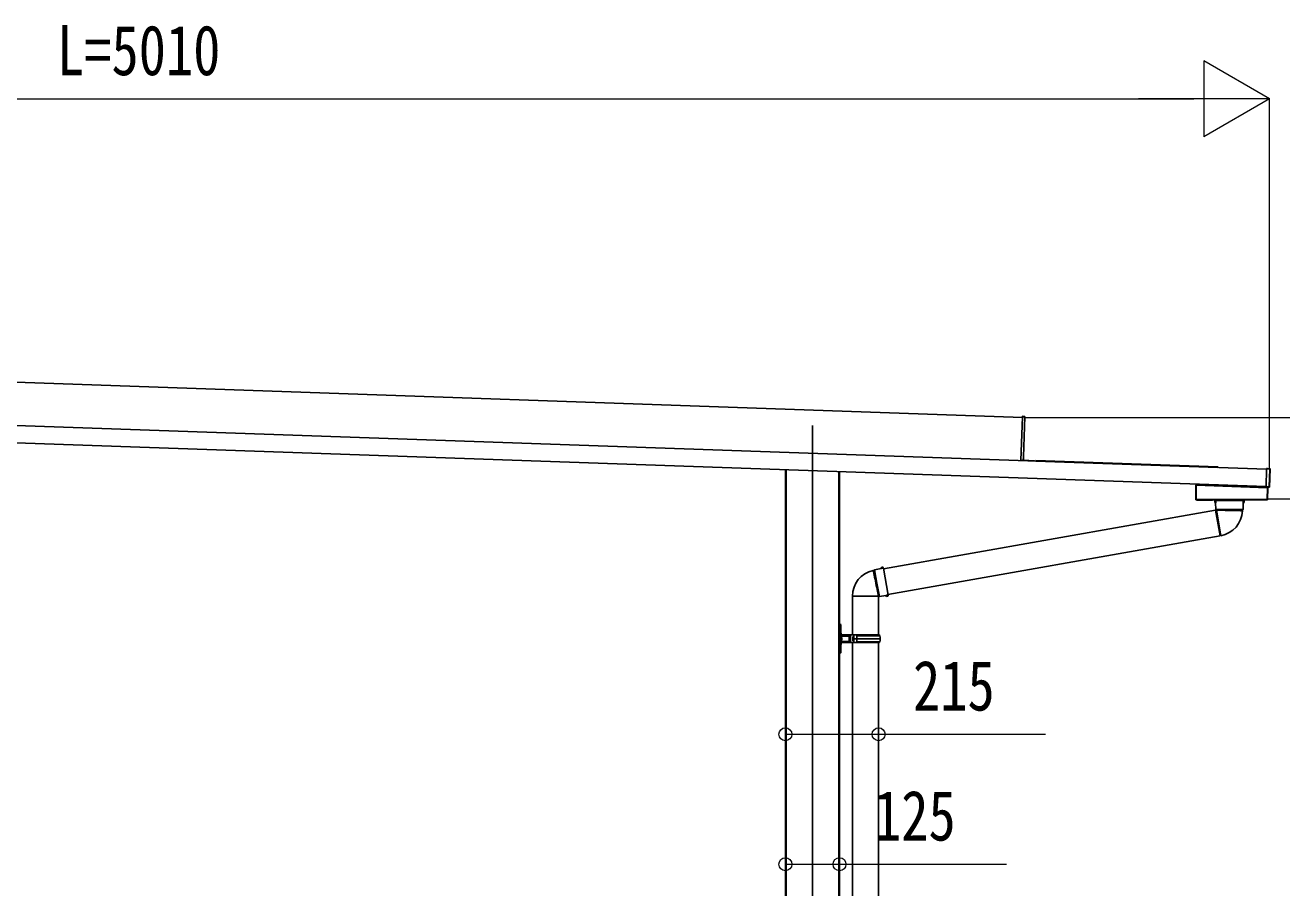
# Model space of a CAD drawing. Units: millimetres, scale not verified. Extents: x -14718 to 14718, y -10396 to 10396.
# Drawn here: x 4568 to 7469, y -5955 to -3964 of the extents above; entities that cross this region are included whole.
import ezdxf
from ezdxf.enums import TextEntityAlignment as Align

# ---------------------------------------------------------------- set-up
doc = ezdxf.new("R2010")
doc.units = ezdxf.units.MM
doc.header["$LTSCALE"] = 50
doc.layers.add('0-3_YKK_12', color=2, linetype='Continuous')
doc.layers.add('0-4_YKK_A1', color=4, linetype='Continuous')
doc.layers.add('0-5_YKK_D', color=6, linetype='Continuous', lineweight=18)
doc.styles.add('ＭＳ ゴシック', font='')
doc.styles.get('ＭＳ ゴシック').set_extended_font_data('MS Gothic')

msp = doc.modelspace()

# ---------------------------------------------------------------- linework, layer by layer
at = {"layer": '0-3_YKK_12'}
msp.add_line((6385.37, -4888.66), (6385.37, -8007.3), dxfattribs=at)
at = {"layer": '0-4_YKK_A1'}
for p, q in [((3008.14, -4734.64), (6869.78, -4869.5)), ((7433.65, -4989.25), (2438.99, -4814.83)), ((7432.25, -5029.22), (2437.6, -4854.81)), ((6869.83, -4868), (6866.29, -4969.4)), ((6875.35, -4868.53), (6869.83, -4868)), ((6869.85, -4867.5), (6869.87, -4867)), ((6869.85, -4867.5), (6869.85, -4867.5)), ((6875.36, -4868.03), (6869.85, -4867.5)), ((6869.87, -4867), (6875.38, -4867.53)), ((6872.13, -4960.62), (6875.35, -4868.53)), ((6875.82, -4868.54), (6872.6, -4960.63)), ((6875.35, -4868.53), (6875.82, -4868.54)), ((6875.36, -4868.03), (6875.36, -4868.03)), ((6875.36, -4868.03), (6875.83, -4868.04)), ((6875.83, -4868.04), (6875.82, -4868.54)), ((6866.29, -4969.4), (6866.29, -4969.43)), ((6871.85, -4968.63), (6872.13, -4960.62)), ((6871.85, -4968.63), (6872.32, -4968.64)), ((6872.13, -4960.62), (6872.6, -4960.63)), ((6872.6, -4960.63), (6872.32, -4968.64)), ((6901.28, -4970.36), (6901.27, -4970.66)), ((6901.3, -4969.76), (6901.28, -4970.36)), ((7321.02, -4985.01), (6901.28, -4970.36)), ((6901.31, -4969.46), (6901.3, -4969.76)), ((7321.04, -4984.41), (6901.3, -4969.76)), ((7321.05, -4984.11), (6901.31, -4969.46)), ((7321.02, -4985.01), (7321.01, -4985.31)), ((7321.04, -4984.41), (7321.02, -4985.01)), ((7321.05, -4984.11), (7321.04, -4984.41)), ((7440.7, -4988.95), (7433.67, -4988.71)), ((7433.68, -4988.21), (7433.7, -4987.86)), ((7434.9, -4987.9), (7433.7, -4987.86)), ((7433.7, -4987.86), (7433.7, -4987.86)), ((7434.9, -4987.9), (7433.7, -4987.86)), ((7434.9, -4987.9), (7434.9, -4987.9)), ((7435.5, -4987.81), (7441.2, -4988.01)), ((7435.5, -4987.81), (7435.5, -4987.88)), ((7439.27, -5030.01), (7440.7, -4988.95)), ((7441.2, -4988.97), (7439.77, -5030.03)), ((7441.68, -4988.53), (7440.21, -5030.5)), ((7441.2, -4988.97), (7440.7, -4988.95)), ((7440.72, -4988.45), (7441.2, -4988.01)), ((7441.68, -4988.53), (7441.2, -4988.97)), ((6324.07, -4990.52), (6324.07, -7257.3)), ((6446.27, -4994.79), (6446.27, -7757.47)), ((6447.87, -4994.85), (6447.87, -7257.3)), ((7270.27, -5026.08), (7270.27, -5059.55)), ((7270.27, -5026.08), (7270.65, -5026.09)), ((7270.95, -5025.79), (7270.57, -5025.78)), ((7270.65, -5026.09), (7270.95, -5026.09)), ((7270.65, -5026.09), (7270.65, -5059.17)), ((7270.77, -5025.58), (7270.77, -5023.58)), ((7270.95, -5026.09), (7270.96, -5025.79)), ((7270.96, -5025.79), (7433.76, -5031.48)), ((7271.12, -5025.59), (7271.42, -5025.59)), ((7271.12, -5025.6), (7271.42, -5025.61)), ((7271.42, -5025.59), (7271.42, -5023.61)), ((7433.27, -5031.26), (7271.42, -5025.61)), ((7432.22, -5030.26), (7432.2, -5030.61)), ((7432.2, -5030.61), (7433.4, -5030.65)), ((7432.2, -5030.61), (7432.2, -5030.61)), ((7432.2, -5030.61), (7433.4, -5030.65)), ((7433.29, -5030.65), (7433.27, -5031.26)), ((7433.57, -5031.27), (7433.27, -5031.26)), ((7433.4, -5030.65), (7433.4, -5030.65)), ((7433.57, -5031.27), (7433.59, -5030.66)), ((7433.68, -5031.45), (7433.7, -5030.67)), ((7435.78, -5031.55), (7433.76, -5031.48)), ((7434, -5030.71), (7434, -5030.78)), ((7439.7, -5030.98), (7434, -5030.78)), ((7435.48, -5059.56), (7436.45, -5031.87)), ((7435.78, -5031.55), (7435.77, -5031.85)), ((7436.16, -5031.56), (7435.78, -5031.55)), ((7436.07, -5031.86), (7436.45, -5031.87)), ((7439.7, -5030.98), (7439.25, -5030.51)), ((7439.77, -5030.03), (7439.27, -5030.01)), ((7439.77, -5030.03), (7440.21, -5030.5)), ((7270.65, -5059.17), (7270.27, -5059.55)), ((7270.57, -5059.85), (7270.95, -5059.47)), ((7270.57, -5059.85), (7435.18, -5059.85)), ((7270.95, -5059.17), (7270.65, -5059.17)), ((7270.95, -5059.17), (7270.95, -5059.47)), ((7270.95, -5059.47), (7434.82, -5059.47)), ((7272.27, -5060.3), (7272.67, -5060.3)), ((7272.67, -5060.3), (7272.97, -5060.3)), ((7272.97, -5060.3), (7308.37, -5060.3)), ((7279.77, -5060.3), (7279.77, -5060.1)), ((7282.77, -5060.1), (7279.77, -5060.1)), ((7282.77, -5059.85), (7282.77, -5060.1)), ((7282.77, -5060.1), (7282.77, -5060.3)), ((7306.27, -5060.1), (7303.27, -5060.1)), ((7303.27, -5060.3), (7303.27, -5060.1)), ((7306.27, -5060.1), (7306.27, -5060.3)), ((7308.37, -5060.3), (7308.87, -5060.3)), ((7315.92, -5061.3), (7313.77, -5062.08)), ((7313.77, -5062.08), (7313.77, -5065.73)), ((7313.77, -5062.08), (7313.83, -5062.08)), ((7313.77, -5065.73), (7316.01, -5066.55)), ((7313.77, -5065.73), (7313.83, -5065.73)), ((7313.91, -5064.82), (7313.91, -5062.99)), ((7315.27, -5060.3), (7315.27, -5059.85)), ((7315.27, -5060.3), (7315.27, -5060.8)), ((7315.27, -5060.3), (7380.27, -5060.3)), ((7315.27, -5060.8), (7315.41, -5060.8)), ((7315.92, -5061.3), (7316.05, -5061.3)), ((7316.01, -5066.55), (7316.28, -5081.83)), ((7316.15, -5066.55), (7316.01, -5066.55)), ((7316.05, -5061.3), (7316.27, -5061.3)), ((7316.23, -5065.64), (7316.17, -5062.2)), ((7379.27, -5061.3), (7316.27, -5061.3)), ((7379.26, -5081.83), (7379.53, -5066.55)), ((7379.27, -5061.3), (7379.49, -5061.3)), ((7379.31, -5065.64), (7379.38, -5062.2)), ((7379.53, -5066.55), (7379.4, -5066.55)), ((7379.49, -5061.3), (7379.62, -5061.3)), ((7379.53, -5066.55), (7381.77, -5065.73)), ((7381.77, -5062.08), (7379.62, -5061.3)), ((7380.14, -5060.8), (7380.27, -5060.8)), ((7380.27, -5060.3), (7380.27, -5059.85)), ((7380.27, -5060.3), (7380.27, -5060.8)), ((7381.64, -5064.82), (7381.64, -5062.99)), ((7381.71, -5062.08), (7381.77, -5062.08)), ((7381.71, -5065.73), (7381.77, -5065.73)), ((7381.77, -5065.73), (7381.77, -5062.08)), ((7434.82, -5059.17), (7434.82, -5059.47)), ((7434.82, -5059.47), (7435.18, -5059.85)), ((7435.48, -5059.56), (7435.12, -5059.18)), ((7315.86, -5083.66), (6549.21, -5218.84)), ((7315.86, -5083.66), (7326.31, -5142.94)), ((7317.87, -5084.73), (7316.1, -5085.04)), ((7316.28, -5081.83), (7317.33, -5083.39)), ((7316.28, -5081.83), (7379.26, -5081.83)), ((7317.66, -5083.53), (7328.09, -5142.68)), ((7322.63, -5083.78), (7377.94, -5083.78)), ((7377.89, -5085.4), (7377.94, -5083.78)), ((7377.94, -5083.78), (7379.26, -5081.83)), ((6559.67, -5278.12), (7326.31, -5142.94)), ((7326.07, -5141.57), (7327.84, -5141.25)), ((6528.77, -5221.1), (6527.07, -5222.74)), ((6543.77, -5218.19), (6528.77, -5221.1)), ((6528.77, -5221.1), (6534.23, -5252.12)), ((6544.18, -5215.84), (6543.77, -5218.19)), ((6543.79, -5218.32), (6543.77, -5218.19)), ((6547.78, -5215.2), (6544.18, -5215.84)), ((6544.18, -5215.84), (6544.19, -5215.9)), ((6544.7, -5218.24), (6548.08, -5217.58)), ((6545.11, -5215.81), (6546.9, -5215.49)), ((6548.92, -5217.18), (6547.78, -5215.2)), ((6547.78, -5215.2), (6547.79, -5215.26)), ((6548.92, -5217.18), (6548.94, -5217.31)), ((6548.94, -5217.31), (6559.96, -5279.79)), ((6527.07, -5222.74), (6525.49, -5223.08)), ((6527.07, -5222.74), (6536.67, -5277.21)), ((6534.23, -5252.12), (6539.7, -5283.13)), ((6477.72, -5282.06), (6537.79, -5282.06)), ((6477.77, -5282.06), (6477.77, -5371.47)), ((6537.97, -5370.51), (6537.97, -5282.36)), ((6537.98, -5282.36), (6539.7, -5283.13)), ((6539.7, -5283.13), (6554.8, -5280.74)), ((6554.8, -5280.74), (6554.78, -5280.61)), ((6554.8, -5280.74), (6555.99, -5282.8)), ((6555.98, -5282.74), (6555.99, -5282.8)), ((6555.99, -5282.8), (6559.59, -5282.17)), ((6556.87, -5282.51), (6558.66, -5282.2)), ((6559.58, -5282.11), (6559.59, -5282.17)), ((6559.59, -5282.17), (6559.98, -5279.92)), ((6559.96, -5279.79), (6559.98, -5279.92)), ((6448.87, -5353.26), (6447.87, -5353.26)), ((6448.87, -5353.26), (6448.87, -5346.97)), ((6448.87, -5380.47), (6448.87, -5353.26)), ((6450.87, -5347.87), (6451.05, -5353.6)), ((6448.87, -5380.47), (6447.87, -5380.47)), ((6448.87, -5380.47), (6451.87, -5380.47)), ((6448.87, -5407.67), (6448.87, -5380.47)), ((6451.87, -5380.47), (6451.05, -5407.33)), ((6451.87, -5380.47), (6452.87, -5380.47)), ((6452.58, -5371.22), (6452.68, -5374.47)), ((6452.68, -5386.47), (6452.58, -5389.71)), ((6469.87, -5374.47), (6452.69, -5374.47)), ((6452.69, -5374.47), (6452.87, -5380.47)), ((6452.87, -5380.47), (6452.69, -5386.47)), ((6452.69, -5386.47), (6469.87, -5386.47)), ((6453.54, -5371.47), (6469.87, -5371.47)), ((6469.87, -5389.47), (6453.54, -5389.47)), ((6469.87, -5371.47), (6472.87, -5371.47)), ((6469.87, -5374.47), (6469.87, -5371.47)), ((6469.87, -5375.97), (6469.87, -5374.47)), ((6469.87, -5375.97), (6469.87, -5384.96)), ((6470.85, -5375.97), (6469.87, -5375.97)), ((6472.87, -5375.97), (6469.87, -5375.97)), ((6470.85, -5384.96), (6469.87, -5384.96)), ((6469.87, -5384.97), (6472.87, -5384.97)), ((6469.87, -5386.47), (6469.87, -5384.97)), ((6469.87, -5389.47), (6469.87, -5386.47)), ((6472.87, -5389.47), (6469.87, -5389.47)), ((6472.87, -5375.97), (6470.85, -5375.97)), ((6470.85, -5384.96), (6470.85, -5375.97)), ((6472.87, -5384.96), (6470.85, -5384.96)), ((6480.87, -5371.47), (6472.87, -5371.47)), ((6477.77, -5389.47), (6477.77, -6199.97)), ((6480.88, -5375.97), (6478.87, -5375.97)), ((6480.88, -5384.96), (6478.87, -5384.96)), ((6480.87, -5384.97), (6478.87, -5384.97)), ((6480.87, -5375.97), (6480.87, -5371.47)), ((6480.87, -5389.47), (6480.87, -5384.97)), ((6480.88, -5371.46), (6480.88, -5375.97)), ((6487.9, -5371.46), (6480.88, -5371.46)), ((6480.88, -5380.46), (6480.88, -5375.97)), ((6480.88, -5384.96), (6480.88, -5380.46)), ((6487.38, -5380.46), (6480.88, -5380.46)), ((6480.88, -5389.46), (6480.88, -5384.96)), ((6487.9, -5389.46), (6480.88, -5389.46)), ((6487.38, -5380.46), (6487.38, -5380.47)), ((6487.38, -5380.46), (6487.38, -5380.46)), ((6487.46, -5380.46), (6487.47, -5380.46)), ((6541.37, -5380.46), (6487.64, -5380.46)), ((6488.14, -5371.46), (6487.9, -5371.46)), ((6488.14, -5389.46), (6487.9, -5389.46)), ((6488.14, -5371.46), (6488.54, -5371.46)), ((6488.14, -5389.46), (6488.54, -5389.46)), ((6488.54, -5371.46), (6539.87, -5371.46)), ((6488.54, -5389.46), (6539.87, -5389.46)), ((6540.87, -5373.46), (6489.57, -5373.46)), ((6540.87, -5387.46), (6489.57, -5387.46)), ((6537.97, -6199.96), (6537.97, -5389.46)), ((6539.87, -5373.46), (6539.87, -5371.46)), ((6539.87, -5389.46), (6539.87, -5387.46)), ((6448.87, -5407.67), (6447.87, -5407.67)), ((6447.87, -5413.97), (6448.87, -5413.97)), ((6448.87, -5407.67), (6451.05, -5407.33)), ((6448.87, -5413.97), (6448.87, -5407.67)), ((6448.87, -5413.97), (6450.87, -5413.06)), ((6451.05, -5407.33), (6450.87, -5413.06))]:
    msp.add_line(p, q, dxfattribs=at)
for points in [[(6869.83, -4868), (6869.85, -4867.5), (6875.36, -4868.03)], [(6872.33, -4968.49), (6872.38, -4968.5), (6872.42, -4968.52)], [(6872.62, -4968.65), (6872.42, -4968.67), (6872.33, -4968.69)], [(6872.6, -4969.15), (6897.29, -4970.02), (6897.27, -4970.52)], [(6872.62, -4968.65), (6897.3, -4969.52), (6897.29, -4970.02)], [(7432.22, -5030.26), (7432.23, -5029.76), (7433.67, -4988.71), (7433.68, -4988.21)], [(7433.68, -4988.21), (7440.72, -4988.45), (7440.7, -4988.95)], [(7435.5, -4987.88), (7435.44, -4987.89), (7435.39, -4987.9)], [(6322.87, -4990.48), (6322.87, -7257.3), (6323.17, -7257.3), (6323.77, -7257.3)], [(6324.47, -4990.54), (6324.47, -7757.47), (6324.77, -7757.47)], [(6446.67, -4994.81), (6446.67, -7257.3), (6446.97, -7257.3)], [(7271.12, -5023.6), (7271.12, -5025.59), (7270.77, -5025.58)], [(7432.23, -5029.76), (7439.27, -5030.01), (7439.25, -5030.51), (7432.22, -5030.26)], [(7433.91, -5030.69), (7433.94, -5030.7), (7434, -5030.71)], [(7434.82, -5059.17), (7435.12, -5059.18), (7436.07, -5031.86), (7435.77, -5031.85)], [(7303.27, -5059.85), (7303.27, -5060.1), (7282.77, -5060.1)], [(7313.83, -5062.08), (7315.28, -5061.57), (7316.05, -5061.3)], [(7316.15, -5066.55), (7315.33, -5066.26), (7313.83, -5065.73)], [(7316.17, -5062.2), (7315.28, -5062.51), (7313.91, -5062.99)], [(7313.91, -5064.82), (7315.33, -5065.32), (7316.23, -5065.64)], [(7379.31, -5065.64), (7380.22, -5065.32), (7381.64, -5064.82)], [(7381.64, -5062.99), (7380.26, -5062.51), (7379.38, -5062.2)], [(7381.71, -5065.73), (7380.22, -5066.26), (7379.4, -5066.55)], [(7379.49, -5061.3), (7380.26, -5061.57), (7381.71, -5062.08)], [(7317.66, -5083.53), (7317.33, -5083.36), (7317.36, -5083.37)], [(7377.89, -5085.4), (7377.85, -5085.35), (7377.21, -5085.2), (7375.71, -5085.06), (7373.46, -5084.94), (7370.41, -5084.83), (7366.81, -5084.72), (7362.55, -5084.63), (7358, -5084.53), (7353.03, -5084.44), (7348.05, -5084.35), (7342.91, -5084.26), (7338.05, -5084.18), (7333.33, -5084.08), (7329.14, -5083.99), (7325.38, -5083.88), (7322.63, -5083.78)], [(6543.79, -5218.32), (6543.93, -5217.46), (6544.19, -5215.9)], [(6545.11, -5215.81), (6544.86, -5217.3), (6544.7, -5218.24)], [(6548.08, -5217.58), (6547.62, -5216.76), (6546.9, -5215.49)], [(6547.79, -5215.26), (6548.54, -5216.6), (6548.94, -5217.31)], [(6537.99, -5282.34), (6537.93, -5282.26), (6537.79, -5282.06), (6537.77, -5282.04), (6537.64, -5281.77), (6537.22, -5280.09), (6536.67, -5277.21), (6536.1, -5274.53), (6535.37, -5270.95), (6534.52, -5266.73), (6533.64, -5262.23), (6532.68, -5257.33), (6531.73, -5252.43), (6530.75, -5247.39), (6529.82, -5242.64), (6528.91, -5238.04), (6528.1, -5233.99), (6527.35, -5230.35), (6526.73, -5227.44), (6526.2, -5225.17), (6525.81, -5223.74), (6525.54, -5223.1), (6525.49, -5223.08)], [(6555.98, -5282.74), (6555.2, -5281.36), (6554.78, -5280.61)], [(6555.66, -5280.37), (6557.37, -5280.1), (6559.06, -5279.83)], [(6555.66, -5280.37), (6556.13, -5281.2), (6556.87, -5282.51)], [(6558.66, -5282.2), (6558.9, -5280.76), (6559.06, -5279.83)], [(6559.96, -5279.79), (6559.83, -5280.59), (6559.58, -5282.11)], [(6450.87, -5347.87), (6448.87, -5346.97), (6447.87, -5346.97)], [(6448.87, -5353.26), (6451.05, -5353.6), (6451.87, -5380.47)], [(6480.87, -5389.47), (6472.87, -5389.47), (6472.87, -5371.47)], [(6480.87, -5375.97), (6478.87, -5375.97), (6478.87, -5384.97)], [(6487.64, -5380.46), (6487.47, -5380.46), (6487.38, -5380.46), (6480.88, -5380.46)], [(6487.9, -5371.46), (6487.51, -5375.92), (6487.38, -5380.46)]]:
    msp.add_lwpolyline(points, dxfattribs=at)
msp.add_lwpolyline([(7270.95, -5059.17), (7270.95, -5026.09), (7435.77, -5031.85), (7434.82, -5059.17)], close=True, dxfattribs=at)
for centre, radius, start, end in [((6873.3, -4868.21), 2.07, 351.06854, 4.93146), ((6873.32, -4867.71), 2.07, 351.06854, 4.93146), ((6875.32, -4868.53), 0.5, 358, 84.5), ((6875.33, -4868.03), 0.5, 358, 84.5), ((6866.34, -4969.41), 0.046, 175.29565, 214.77267), ((6872.85, -4968.66), 1, 178, 198.10214), ((6875.07, -4968.97), 3.17, 180.02593, 184.48569), ((6872, -4970.48), 1.51, 74.62836, 93.96537), ((6874.41, -4991.9), 22.82, 94.53647, 96.28466), ((6872.82, -4968.66), 0.5, 178, 268), ((6872.84, -4968.16), 0.5, 178, 268), ((6872.62, -4968.91), 0.242, 207.21704, 266.19947), ((6872.84, -4968.4), 0.765, 234.9594, 266.94829), ((6872.64, -4968.41), 0.242, 207.21704, 266.19947), ((6872.86, -4967.9), 0.765, 234.9594, 266.94829), ((7435.14, -4983.89), 4.01, 266.55184, 273.90119), ((7440.7, -4988.95), 0.501, 358.24971, 87.75029), ((7270.95, -5026.09), 0.3, 88.05611, 180.04719), ((7270.95, -5026.09), 0.3, 88.19064, 179.87538), ((7270.95, -5026.09), 0.3, 90.16173, 180.04449), ((7270.95, -5025.95), 0.159, 86.02272, 89.97728), ((7433.39, -5034.36), 3.71, 81.82188, 89.76035), ((7433.77, -5031.28), 0.2, 178, 268), ((7435.77, -5031.85), 0.3, 357.94657, 87.94647), ((7439.27, -5030.01), 0.501, 268.24971, 357.75029), ((7270.95, -5059.17), 0.301, 180.24971, 269.75029), ((7279.47, -5060.1), 0.3, 0, 54.36863), ((7306.57, -5060.1), 0.3, 125.63137, 180), ((7311.16, -5062.75), 2.75, 354.81691, 13.99327), ((7310.25, -5064.99), 3.66, 348.38866, 2.80116), ((7316.27, -5060.3), 1, 180, 270), ((7316.27, -5060.8), 1, 180, 220.49583), ((7313.61, -5062.07), 2.56, 357.19737, 17.56812), ((7314.33, -5065.92), 1.92, 340.91849, 8.46572), ((7379.27, -5060.3), 1, 270, 0), ((7381.82, -5065.86), 2.51, 174.83553, 195.78026), ((7381.29, -5061.99), 1.93, 159.00896, 186.22555), ((7379.27, -5060.8), 1, 319.50417, 0), ((7385.29, -5062.82), 3.66, 168.38866, 182.80116), ((7384.38, -5065.06), 2.75, 174.81691, 193.99327), ((7434.81, -5059.17), 0.301, 270.23913, 357.76087), ((7321.49, -5057.67), 26.14, 261.58885, 272.50926), ((7317.62, -5083.3), 60.3, 280, 358.00006), ((6544.09, -5216.42), 1.92, 260.91849, 288.46572), ((6544.3, -5212.24), 3.66, 268.38866, 282.80116), ((6546.67, -5212.75), 2.75, 274.81691, 293.99327), ((6547.76, -5215.04), 2.56, 277.19737, 297.56812), ((6538.02, -5282.06), 60.3, 101.99843, 180), ((6555.87, -5282.87), 2.51, 94.83553, 115.78026), ((6557.1, -5285.26), 2.75, 94.81691, 113.99327), ((6559.47, -5285.76), 3.66, 88.38866, 102.80116), ((6559.59, -5281.68), 1.93, 79.00896, 106.22555), ((6453.54, -5369.47), 2, 181.7624, 241.44015), ((6453.54, -5391.47), 2, 118.55985, 178.2376), ((6453.54, -5369.47), 2, 241.44015, 270), ((6453.54, -5391.47), 2, 90, 118.55985), ((6565.26, -5380.47), 77.89, 179.99307, 186.62466), ((6487.43, -5380.69), 0.226, 80.79578, 102.71983), ((6568.39, -5380.44), 80.75, 173.61461, 180.01355), ((6568.39, -5380.48), 80.75, 179.98461, 186.38348), ((6489.7, -5389.07), 1.61, 94.66451, 194.14319), ((6489.76, -5371.81), 1.66, 167.69464, 263.49512), ((6490.34, -5371.66), 1.81, 173.59328, 264.82407), ((6490.4, -5389.31), 1.86, 96.97139, 184.61125), ((6492.12, -5380.46), 49.25, 0, 8.17123), ((6492.12, -5380.46), 49.25, 351.83186, 0.00306)]:
    msp.add_arc(centre, radius, start, end, dxfattribs=at)
for centre, major_axis, ratio, start_param, end_param in [((6879.35, -4969.89), (13.07, -0.46), 0.061163, 2.1795146, 3.1041886), ((6879.37, -4969.89), (13.07, -0.46), 0.038227, 2.1795146, 3.1415927), ((7434.9, -4987.86), (0.6, -0.021), 0.061163, 4.712389, 6.2831853), ((7435.49, -4988.11), (-0.01, -0.3), 0.998135, 3.1415927, 3.9545103), ((7441.18, -4988.51), (0.367, 0.342), 0.99628, 5.4996506, 7.06672), ((7270.57, -5026.08), (-0.3, 0.01), 0.998133, 4.7490956, 6.3180268), ((7270.57, -5025.58), (-0.2, 0.007), 0.998133, 1.607503, 3.1764341), ((7270.65, -5025.59), (0, 0.5), 0.061125, 3.1027435, 3.1394501), ((7270.95, -5025.59), (0.007, 0.2), 0.854479, 3.1782993, 4.712389), ((7270.95, -5025.59), (0.47, -0.016), 0.425228, 4.7490956, 6.2831853), ((7270.95, -5025.59), (-0.011, 0.2), 0.151815, 3.0913179, 3.1280246), ((7270.92, -5025.59), (0.201, -0.007), 0.992577, 6.2831853, 6.3180268), ((7270.92, -5025.59), (-0.501, 0.017), 0.998133, 3.1415927, 3.1764341), ((7433.77, -5031.28), (0.5, -0.017), 0.4, 3.1415927, 4.712389), ((7433.4, -5030.69), (0.6, -0.021), 0.061163, 6.2831853, 7.8539816), ((7434.01, -5030.48), (-0.01, -0.3), 0.998135, 5.4691958, 6.2831853), ((7436.15, -5031.86), (0.3, -0.01), 0.998135, 0, 1.5707963), ((7439.71, -5030.48), (0.342, -0.367), 0.99628, 5.4996506, 7.06672), ((7270.57, -5059.55), (0.213, 0.213), 0.99628, 2.358058, 3.9251274), ((7435.18, -5059.55), (-0.209, 0.217), 0.996405, 2.3754474, 3.9077379), ((6452.68, -5374.3), (1, 0.031), 0.162205, 3.1415927, 4.7026633), ((6452.68, -5386.63), (1, -0.031), 0.162205, 1.580522, 3.1415927), ((6452.78, -5377.47), (-0.1, 3), 0.333136, 6.2716543, 6.28138), ((6452.78, -5383.47), (0.1, 3), 0.333136, 3.143398, 3.1531236), ((6469.87, -5373.98), (3, 0), 0.162278, 4.712389, 6.2831853), ((6469.87, -5386.95), (3, 0), 0.162278, 6.2831853, 7.8539816)]:
    msp.add_ellipse(centre, major_axis=major_axis, ratio=ratio, start_param=start_param, end_param=end_param, dxfattribs=at)
at = {"layer": '0-5_YKK_D', "color": 1}
for p, q in [((7440.63, -4134.54), (7289.07, -4047.04)), ((7289.07, -4047.04), (7289.07, -4222.04)), ((2605.62, -4134.54), (7265.63, -4134.54)), ((7440.63, -4134.54), (7137.52, -4134.54)), ((7440.63, -4134.54), (7289.07, -4222.04)), ((7440.63, -4988.97), (7440.63, -4133.54)), ((6873.78, -4869.6), (8841.63, -4869.6)), ((7433.77, -5057.3), (8041.63, -5057.3))]:
    msp.add_line(p, q, dxfattribs=at)
at = {"layer": '0-5_YKK_D'}
for p, q in [((6322.87, -5835.45), (6322.87, -5901.83)), ((6447.87, -5835.45), (6447.87, -5901.83))]:
    msp.add_line(p, q, dxfattribs=at)
for points in [[(6322.87, -5600.83), (6537.97, -5600.83), (6923.07, -5600.83)], [(6322.87, -5900.83), (6447.87, -5900.83), (6832.97, -5900.83)]]:
    msp.add_lwpolyline(points, dxfattribs=at)
for centre in [(6322.87, -5600.83), (6537.97, -5600.83), (6322.87, -5900.83), (6447.87, -5900.83)]:
    msp.add_circle(centre, 14.88, dxfattribs=at)

# ---------------------------------------------------------------- texts
at = {"layer": '0-5_YKK_D', "color": 1, "style": 'ＭＳ ゴシック', "width": 0.8}
msp.add_text('L=5010', height=115.5, dxfattribs=at).set_placement((4641.62, -4114.54), align=Align.BOTTOM_LEFT)
at = {"layer": '0-5_YKK_D', "style": 'ＭＳ ゴシック', "width": 0.8}
for s, p in [('215', (6617.47, -5580.83)), ('125', (6527.37, -5880.83))]:
    msp.add_text(s, height=115.5, dxfattribs=at).set_placement(p, align=Align.BOTTOM_LEFT)

doc.saveas('drawing.dxf')
